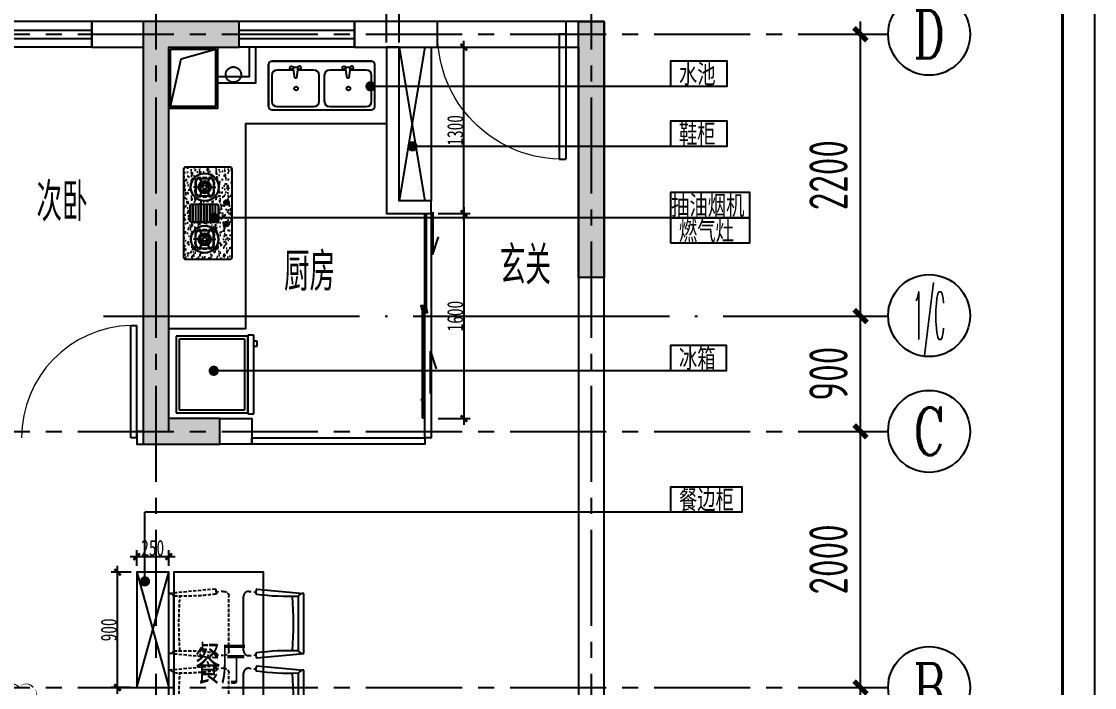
# Model space of a CAD drawing. Header units: millimetres. Extents: x -133666 to 880576, y -269375 to 86941.
# Drawn here: x 28824 to 37204, y -95375 to -90175 of the extents above; entities that cross this region are included whole.
import ezdxf
from ezdxf.enums import TextEntityAlignment as Align

# ---------------------------------------------------------------- set-up
doc = ezdxf.new("R2010")
doc.units = ezdxf.units.MM
doc.header["$LTSCALE"] = 1000
for name, pattern in [('6#轴网(1-4)20181120$0$11 12 17 18 19 20 21 22-ZW$0$DOTE', [2.42, 2, -0.2, 0.02, -0.2]), ('CENTER', [50.8, 31.75, -6.35, 6.35, -6.35]), ('CENTER2', [1.125, 0.75, -0.125, 0.125, -0.125]), ('DASH', [0.35, 0.25, -0.1]), ('PS', [3200, 1500, -200, 1500]), ('TRATTEGGIATA2', [0.375, 0.25, -0.125])]:
    doc.linetypes.add(name, pattern=pattern)
doc.layers.get('0').update_dxf_attribs({"linetype": 'CONTINUOUS'})
doc.layers.get('Defpoints').update_dxf_attribs({"color": 6, "linetype": 'CONTINUOUS'})
for name, color, linetype in [('6#轴网(1-4)20181120$0$11 12 17 18 19 20 21 22-ZW$0$AXIS_轴号_A', 8, 'CONTINUOUS'), ('6#轴网(1-4)20181120$0$11 12 17 18 19 20 21 22-ZW$0$AXIS_轴文_A', 8, 'CONTINUOUS'), ('6#轴网(1-4)20181120$0$11 12 17 18 19 20 21 22-ZW$0$AXIS_轴线_A', 8, '6#轴网(1-4)20181120$0$11 12 17 18 19 20 21 22-ZW$0$DOTE'), ('6#轴网(1-4)20181120$0$AXIS_TEXT', 8, 'CONTINUOUS'), ('A-FUR', 8, 'CONTINUOUS'), ('A-Lvtry', 5, 'CONTINUOUS'), ('A-烟气道', 105, 'CONTINUOUS'), ('AXIS', 253, 'CENTER'), ('BORDER', 7, 'CONTINUOUS'), ('DIM', 3, 'CONTINUOUS'), ('P-Furniture(活动家具)', 134, 'CONTINUOUS'), ('PS', 6, 'PS'), ('PUB_HATCH', 8, 'CONTINUOUS'), ('PUB_TEXT', 7, 'CONTINUOUS'), ('WALL', 2, 'CONTINUOUS'), ('WINDOW', 4, 'CONTINUOUS'), ('剪力墙', 6, 'CONTINUOUS'), ('门', 9, 'CONTINUOUS')]:
    doc.layers.add(name, color=color, linetype=linetype)
doc.layers.add('S-ANNO-REVS', color=1, linetype='CONTINUOUS', true_color=0xff0000, plot=False)
doc.styles.add('6#轴网(1-4)20181120$0$11 12 17 18 19 20 21 22-ZW$0$_TCH_AXIS', font='COMPLEX', dxfattribs={"bigfont": 'GBCBIG'})
doc.styles.add('6#轴网(1-4)20181120$0$COMPLEX', font='COMPLEX')
doc.styles.add('DIM', font='', dxfattribs={"width": 0.7})
doc.styles.get("Standard").update_dxf_attribs({"font": 'tssdeng.shx', "bigfont": 'tssdchn.shx'})
doc.styles.add('ZZ', font='tssdeng.shx', dxfattribs={"width": 0.7, "bigfont": 'tssdchn.shx'})
doc.styles.add('黑体', font='simhei.ttf')
doc.styles.get('DIM').set_extended_font_data('SimSun')
doc.dimstyles.new('TSSD_100_100', dxfattribs={"dimtxt": 300, "dimasz": 100, "dimexe": 100, "dimexo": 250, "dimgap": 100, "dimtad": 1, "dimdec": 0, "dimzin": 0, "dimdsep": 46, "dimtxsty": 'ZZ', "dimblk": 'ARCHTICK', "dimcen": 0, "dimdle": 100, "dimclrd": 256, "dimclrt": 7, "dimadec": 0, "dimazin": 0, "dimtfac": 1, "dimtdec": 0, "dimtix": 1, "dimtmove": 2, "dimatfit": 3, "dimfxl": 0, "dimtolj": 1, "dimtzin": 0, "dimarcsym": 0})
doc.dimstyles.new('金螳螂1-50', dxfattribs={"dimscale": 50, "dimtxt": 2.5, "dimasz": 1, "dimexe": 1, "dimexo": 1, "dimgap": 0.1, "dimtad": 1, "dimdec": 0, "dimrnd": 5, "dimzin": 0, "dimdsep": 46, "dimtxsty": 'DIM', "dimblk": 'ARCHTICK', "dimcen": 2, "dimdle": 1, "dimclrd": 254, "dimclre": 254, "dimclrt": 30, "dimadec": 0, "dimazin": 0, "dimtfac": 1, "dimtdec": 0, "dimtix": 1, "dimtmove": 2, "dimatfit": 3, "dimldrblk": 'A', "dimfxl": 0, "dimtolj": 1, "dimtzin": 0, "dimarcsym": 0})

# ---------------------------------------------------------------- blocks, each defined once
blk = doc.blocks.new('BX1')
at = {"layer": 'A-Lvtry'}
for p, q in [((-560, 8), (-607.7, 8)), ((-607.7, 8), (-607.7, -608)), ((-560, -608), (-560, 8)), ((0, 0), (-560, 0)), ((0, -600), (0, 0)), ((-560, 0), (-560, -600)), ((-24, -24), (-536, -24)), ((-536, -24), (-536, -576)), ((-24, -576), (-24, -24)), ((-631.1, -564.3), (-631.1, -520)), ((-631.1, -520), (-607.7, -520)), ((-607.7, -564.3), (-631.1, -564.3)), ((-607.7, -520), (-607.7, -564.3)), ((-536, -576), (-24, -576)), ((-607.7, -608), (-560, -608)), ((-560, -600), (0, -600))]:
    blk.add_line(p, q, dxfattribs=at)
blk = doc.blocks.new('A$C558726A8')
at = {"layer": 'P-Furniture(活动家具)'}
h = blk.add_hatch(dxfattribs=at)
h.set_pattern_fill('AR-SAND,_O', color=250)
h.set_pattern_definition([(37.5, (-27199.047, -9670.22), (-1.60003, 48.941324), [0, -38.608, 0, -43.18, 0, -41.275]), (7.5, (-27199.05, -9670.22), (44.95233, 71.68251), [0, -20.828, 0, -34.798, 0, -13.335]), (327.5, (-27230.29, -9670.22), (79.09924, 0.14372), [0, -12.7, 0, -45.72, 0, -59.69]), (317.5, (-27230.29, -9670.22), (76.35565, 22.29293), [0, -6.35, 0, -29.972, 0, -34.29])])
h.paths.add_polyline_path([(-342.9, 375.4, 0.414214), (-362.5, 355.9), (-362.5, 19.6, 0.414214), (-342.9, 0), (342.9, 0, 0.414214), (362.5, 19.6), (362.5, 355.9, 0.414214), (342.9, 375.4)])
h.paths.add_polyline_path([(71.9, 309.2), (71.9, 120.9, -0.414214), (55.9, 104.9), (-55.9, 104.9, -0.414214), (-71.9, 120.9), (-71.9, 309.2, -0.414214), (-55.9, 325.2), (55.9, 325.2, -0.414214)], flags=16)
h.paths.add_polyline_path([(69.9, 309.2), (69.9, 120.9, -0.414214), (55.9, 106.9), (-55.9, 106.9, -0.414214), (-69.9, 120.9), (-69.9, 309.2, -0.414214), (-55.9, 323.2), (55.9, 323.2, -0.414214)], flags=0)
h.paths.add_polyline_path([(313.1, 211.8, -1), (94.2, 211.8, -1)], flags=16)
h.paths.add_polyline_path([(311.1, 211.8, -1), (96.2, 211.8, -1)], flags=0)
h.paths.add_polyline_path([(164.5, 287.1), (182.6, 287.1, -0.359638), (191.4, 280.3), (215.9, 280.3, -0.359638), (224.7, 287.1), (242.8, 287.1, -0.414214), (279, 250.9, -0.251251), (272.2, 242.1), (272.2, 229.9, -0.359638), (279, 221.1), (279, 202.5, -0.359638), (272.2, 193.7), (272.2, 181.4, -0.251251), (279, 172.6, -0.414214), (242.8, 136.4), (224.7, 136.4, -0.359638), (215.9, 143.3), (191.4, 143.3, -0.359638), (182.6, 136.4), (164.5, 136.4, -0.414214), (128.3, 172.6, -0.251251), (135.2, 181.4), (135.2, 193.7, -0.359638), (128.3, 202.5), (128.3, 221.1, -0.359638), (135.2, 229.9), (135.2, 242.1, -0.251251), (128.3, 250.9, -0.414214)], flags=0)
h.paths.add_polyline_path([(252.6, 211.8, -1), (154.7, 211.8, -1)], flags=0)
h.paths.add_polyline_path([(242.8, 211.8, -1), (164.5, 211.8, -1)], flags=0)
h.paths.add_polyline_path([(239.9, 211.8, -1), (167.4, 211.8, -1)], flags=0)
h.paths.add_polyline_path([(236.9, 211.8, -1), (170.4, 211.8, -1)], flags=0)
h.paths.add_polyline_path([(174.8, 218.6), (190.2, 217.6, -0.299124), (203.7, 226.5, -0.028861), (205.3, 226.4), (212.2, 240.2, -0.215015), (224, 233.3), (215.4, 220.5, -0.330841), (215.4, 203), (224, 190.2, -0.215015), (212.2, 183.4), (205.3, 197.2, -0.028861), (203.7, 197.1, -0.299124), (190.2, 205.9), (174.8, 204.9, -0.215015)], flags=0)
h.paths.add_polyline_path([(-96.2, 211.8, -1), (-311.1, 211.8, -1)], flags=16)
h.paths.add_polyline_path([(-98.2, 211.8, -1), (-309.1, 211.8, -1)], flags=0)
h.paths.add_polyline_path([(-128.3, 250.9, -0.251251), (-135.2, 242.1), (-135.2, 229.9, -0.359638), (-128.3, 221.1), (-128.3, 202.5, -0.359638), (-135.2, 193.7), (-135.2, 181.4, -0.251251), (-128.3, 172.6, -0.414214), (-164.5, 136.4), (-182.6, 136.4, -0.359638), (-191.4, 143.3), (-215.9, 143.3, -0.359638), (-224.7, 136.4), (-242.8, 136.4, -0.414214), (-279, 172.6, -0.251251), (-272.2, 181.4), (-272.2, 193.7, -0.359638), (-279, 202.5), (-279, 221.1, -0.359638), (-272.2, 229.9), (-272.2, 242.1, -0.251251), (-279, 250.9, -0.414214), (-242.8, 287.1), (-224.7, 287.1, -0.359638), (-215.9, 280.3), (-191.4, 280.3, -0.359638), (-182.6, 287.1), (-164.5, 287.1, -0.414214)], flags=0)
h.paths.add_polyline_path([(-154.7, 211.8, -1), (-252.6, 211.8, -1)], flags=0)
h.paths.add_polyline_path([(-164.5, 211.8, -1), (-242.8, 211.8, -1)], flags=0)
h.paths.add_polyline_path([(-167.4, 211.8, -1), (-239.9, 211.8, -1)], flags=0)
h.paths.add_polyline_path([(-170.4, 211.8, -1), (-236.9, 211.8, -1)], flags=0)
h.paths.add_polyline_path([(-174.8, 218.6, -0.215015), (-174.8, 204.9), (-190.2, 205.9, -0.299124), (-203.7, 197.1, -0.028861), (-205.3, 197.2), (-212.2, 183.4, -0.215015), (-224, 190.2), (-215.4, 203, -0.330841), (-215.4, 220.5), (-224, 233.3, -0.215015), (-212.2, 240.2), (-205.3, 226.4, -0.028861), (-203.7, 226.5, -0.299124), (-190.2, 217.6)], flags=0)
h.paths.add_polyline_path([(103, 41, -1), (64.3, 41, -1)], flags=16)
h.paths.add_polyline_path([(85.7, 57.3), (85.7, 56.2, -0.877066), (85.7, 25.8), (85.7, 24.6, -1), (81.7, 24.6), (81.7, 25.8, -0.877066), (81.7, 56.2), (81.7, 57.3, -1)], flags=0)
h.paths.add_polyline_path([(97.4, 53.2, -1.000001), (94.5, 53.2, -1.000001)], flags=0)
h.paths.add_polyline_path([(102.5, 41, -1.000001), (99.6, 41, -1.000001)], flags=0)
h.paths.add_polyline_path([(-64.3, 41, -1), (-103, 41, -1)], flags=16)
h.paths.add_polyline_path([(-81.7, 57.3), (-81.7, 56.2, -0.877066), (-81.7, 25.8), (-81.7, 24.6, -1), (-85.7, 24.6), (-85.7, 25.8, -0.877066), (-85.7, 56.2), (-85.7, 57.3, -1)], flags=0)
h.paths.add_polyline_path([(-94.5, 53.2, -1.000001), (-97.4, 53.2, -1.000001)], flags=0)
h.paths.add_polyline_path([(-99.6, 41, -1.000001), (-102.5, 41, -1.000001)], flags=0)
for points in [[(-99.6, 41.4, 1), (-102.5, 41.4, 1)], [(-97.4, 53.7, 1.000001), (-94.5, 53.7, 1.000001)], [(94.5, 53.7, 1.000001), (97.4, 53.7, 1.000001)], [(102.5, 41.4, 1), (99.6, 41.4, 1)]]:
    blk.add_hatch(color=251, dxfattribs=at).paths.add_polyline_path(points)
at = {"layer": 'P-Furniture(活动家具)', "color": 251}
for p, q in [((-284.2, 258.3), (-224, 223.5)), ((-228.2, 226), (-279.9, 255.8)), ((-242.8, 287.1), (-224.7, 287.1)), ((-242.8, 280.3), (-164.5, 280.3)), ((-203.7, 240.2), (-203.7, 299.8)), ((-123.1, 258.3), (-183.3, 223.5)), ((-164.5, 287.1), (-182.6, 287.1)), ((-179.1, 226), (-127.4, 255.8)), ((-69.9, 304), (69.9, 304)), ((-69.9, 302), (69.9, 302)), ((-69.9, 282), (69.9, 282)), ((-69.9, 280), (69.9, 280)), ((-69.9, 260), (69.9, 260)), ((-69.9, 258), (69.9, 258)), ((123.1, 258.3), (183.3, 223.5)), ((179.1, 226), (127.4, 255.8)), ((164.5, 287.1), (182.6, 287.1)), ((242.8, 280.3), (164.5, 280.3)), ((203.7, 240.2), (203.7, 299.8)), ((284.2, 258.3), (224, 223.5)), ((242.8, 287.1), (224.7, 287.1)), ((228.2, 226), (279.9, 255.8)), ((-284.2, 165.3), (-224, 200)), ((-228.2, 197.6), (-279.9, 167.7)), ((-279, 221.1), (-279, 202.5)), ((-272.2, 250.9), (-272.2, 172.6)), ((-224, 233.3), (-212.2, 240.2)), ((-215.4, 220.5), (-224, 233.3)), ((-215.4, 203), (-224, 190.2)), ((-212.2, 183.4), (-224, 190.2)), ((-211, 224.5), (-218.1, 236.8)), ((-211, 199.1), (-218.1, 186.8)), ((-205.3, 226.4), (-212.2, 240.2)), ((-205.3, 197.2), (-212.2, 183.4)), ((-203.7, 183.4), (-203.7, 123.7)), ((-190.2, 217.6), (-174.8, 218.6)), ((-190.2, 205.9), (-174.8, 204.9)), ((-189, 211.8), (-174.8, 211.8)), ((-123.1, 165.3), (-183.3, 200)), ((-179.1, 197.6), (-127.4, 167.7)), ((-174.8, 218.6), (-174.8, 204.9)), ((-135.2, 250.9), (-135.2, 172.6)), ((-128.3, 221.1), (-128.3, 202.5)), ((-69.9, 238), (69.9, 238)), ((-69.9, 236), (69.9, 236)), ((-69.9, 216), (69.9, 216)), ((-69.9, 214), (69.9, 214)), ((-69.9, 194), (69.9, 194)), ((-69.9, 192), (69.9, 192)), ((-69.9, 172), (69.9, 172)), ((-69.9, 170), (69.9, 170)), ((123.1, 165.3), (183.3, 200)), ((179.1, 197.6), (127.4, 167.7)), ((128.3, 221.1), (128.3, 202.5)), ((135.2, 250.9), (135.2, 172.6)), ((190.2, 217.6), (174.8, 218.6)), ((174.8, 218.6), (174.8, 204.9)), ((189, 211.8), (174.8, 211.8)), ((190.2, 205.9), (174.8, 204.9)), ((203.7, 183.4), (203.7, 123.7)), ((205.3, 226.4), (212.2, 240.2)), ((205.3, 197.2), (212.2, 183.4)), ((211, 224.5), (218.1, 236.8)), ((211, 199.1), (218.1, 186.8)), ((224, 233.3), (212.2, 240.2)), ((212.2, 183.4), (224, 190.2)), ((215.4, 220.5), (224, 233.3)), ((215.4, 203), (224, 190.2)), ((284.2, 165.3), (224, 200)), ((228.2, 197.6), (279.9, 167.7)), ((272.2, 250.9), (272.2, 172.6)), ((279, 221.1), (279, 202.5)), ((-242.8, 143.3), (-164.5, 143.3)), ((-242.8, 136.4), (-224.7, 136.4)), ((-164.5, 136.4), (-182.6, 136.4)), ((-69.9, 150), (69.9, 150)), ((-69.9, 148), (69.9, 148)), ((-69.9, 128), (69.9, 128)), ((-69.9, 126), (69.9, 126)), ((242.8, 143.3), (164.5, 143.3)), ((164.5, 136.4), (182.6, 136.4)), ((242.8, 136.4), (224.7, 136.4))]:
    blk.add_line(p, q, dxfattribs=at)
at = {"layer": 'P-Furniture(活动家具)'}
blk.add_lwpolyline([(-342.9, 0.4, -0.414214), (-362.5, 20), (-362.5, 355.9, -0.414214), (-342.9, 375.4), (342.9, 375.4, -0.414214), (362.5, 355.9), (362.5, 20, -0.414214), (342.9, 0.4)], format="xyb", close=True, dxfattribs=at)
at = {"layer": 'P-Furniture(活动家具)', "color": 251, "const_width": 0.979}
for points in [[(-228.2, 226), (-279.9, 255.8)], [(-203.7, 240.2), (-203.7, 299.8)], [(-179.1, 226), (-127.4, 255.8)], [(179.1, 226), (127.4, 255.8)], [(203.7, 240.2), (203.7, 299.8)], [(228.2, 226), (279.9, 255.8)], [(-228.2, 197.6), (-279.9, 167.7)], [(-203.7, 183.4), (-203.7, 123.7)], [(-179.1, 197.6), (-127.4, 167.7)], [(179.1, 197.6), (127.4, 167.7)], [(203.7, 183.4), (203.7, 123.7)], [(228.2, 197.6), (279.9, 167.7)]]:
    blk.add_lwpolyline(points, dxfattribs=at)
at = {"layer": 'P-Furniture(活动家具)', "color": 251}
for points in [[(-71.9, 309.2, -0.414214), (-55.9, 325.2), (55.9, 325.2, -0.414214), (71.9, 309.2), (71.9, 120.9, -0.414214), (55.9, 104.9), (-55.9, 104.9, -0.414214), (-71.9, 120.9)], [(-69.9, 309.2, -0.414214), (-55.9, 323.2), (55.9, 323.2, -0.414214), (69.9, 309.2), (69.9, 120.9, -0.414214), (55.9, 106.9), (-55.9, 106.9, -0.414214), (-69.9, 120.9)], [(-85.7, 25), (-85.7, 57.8, -1), (-81.7, 57.8), (-81.7, 25, -1)], [(85.7, 25), (85.7, 57.8, 1), (81.7, 57.8), (81.7, 25, 1)]]:
    blk.add_lwpolyline(points, format="xyb", close=True, dxfattribs=at)
at = {"layer": 'P-Furniture(活动家具)', "color": 251, "const_width": 0.979}
for points in [[(-203.7, 226.5, -1), (-203.7, 197.1, -1), (-203.7, 226.5, -1)], [(203.7, 226.5, 1), (203.7, 197.1, 1), (203.7, 226.5, 1)]]:
    blk.add_lwpolyline(points, format="xyb", dxfattribs=at)
at = {"layer": 'P-Furniture(活动家具)', "color": 251}
for centre, radius in [((-203.7, 211.8), 107.4), ((-203.7, 211.8), 105.4), ((203.7, 211.8), 109.4), ((203.7, 211.8), 107.4), ((-203.7, 211.8), 39.1), ((-203.7, 211.8), 36.2), ((-203.7, 211.8), 33.3), ((-203.7, 211.8), 14.7), ((203.7, 211.8), 39.1), ((203.7, 211.8), 36.2), ((203.7, 211.8), 33.3), ((203.7, 211.8), 14.7), ((-83.7, 41.4), 19.3), ((-101, 41.4), 1.44), ((-95.9, 53.7), 1.44), ((83.7, 41.4), 19.3), ((95.9, 53.7), 1.44), ((101, 41.4), 1.44)]:
    blk.add_circle(centre, radius, dxfattribs=at)
at = {"layer": 'P-Furniture(活动家具)'}
for centre in [(-203.7, 211.8), (203.7, 211.8)]:
    blk.add_circle(centre, 48.9, dxfattribs=at)
at = {"layer": 'P-Furniture(活动家具)', "color": 251}
for centre, radius, start, end in [((-242.8, 250.9), 36.2, 90, 180), ((-242.8, 250.9), 29.4, 90, 180), ((-224.4, 278.4), 8.76, 12.56398, 91.68605), ((-182.9, 278.4), 8.76, 88.31395, 167.43602), ((-164.5, 250.9), 36.2, 0, 90), ((-164.5, 250.9), 29.4, 0, 90), ((164.5, 250.9), 36.2, 90, 180), ((164.5, 250.9), 29.4, 90, 180), ((182.9, 278.4), 8.76, 12.56398, 91.68605), ((224.4, 278.4), 8.76, 88.31395, 167.43602), ((242.8, 250.9), 36.2, 0, 90), ((242.8, 250.9), 29.4, 0, 90), ((-267.4, 252.9), 11.8, 189.66757, 246.08239), ((-270.2, 221.3), 8.76, 102.56398, 181.68605), ((-270.2, 202.2), 8.76, 178.31395, 257.43602), ((-267.4, 170.6), 11.8, 113.91761, 170.33243), ((-242.8, 172.6), 36.2, 180, 270), ((-242.8, 172.6), 29.4, 180, 270), ((-210.5, 223.6), 16.7, 95.73063, 144.26937), ((-210.5, 199.9), 16.7, 215.73063, 264.26937), ((-190, 211.8), 16.7, 335.73063, 24.26937), ((-164.5, 172.6), 36.2, 270, 0), ((-164.5, 172.6), 29.4, 270, 0), ((-139.9, 252.9), 11.8, 293.91761, 350.33243), ((-137.1, 221.3), 8.76, 358.31395, 77.43602), ((-137.1, 202.2), 8.76, 282.56398, 1.68605), ((-139.9, 170.6), 11.8, 9.66757, 66.08239), ((139.9, 252.9), 11.8, 189.66757, 246.08239), ((137.1, 221.3), 8.76, 102.56398, 181.68605), ((137.1, 202.2), 8.76, 178.31395, 257.43602), ((139.9, 170.6), 11.8, 113.91761, 170.33243), ((164.5, 172.6), 36.2, 180, 270), ((164.5, 172.6), 29.4, 180, 270), ((190, 211.8), 16.7, 155.73063, 204.26937), ((210.5, 223.6), 16.7, 35.73063, 84.26937), ((210.5, 199.9), 16.7, 275.73063, 324.26937), ((242.8, 172.6), 36.2, 270, 0), ((242.8, 172.6), 29.4, 270, 0), ((267.4, 252.9), 11.8, 293.91761, 350.33243), ((270.2, 221.3), 8.76, 358.31395, 77.43602), ((270.2, 202.2), 8.76, 282.56398, 1.68605), ((267.4, 170.6), 11.8, 9.66757, 66.08239), ((-224.4, 145.2), 8.76, 268.31395, 347.43602), ((-182.9, 145.2), 8.76, 192.56398, 271.68605), ((182.9, 145.2), 8.76, 268.31395, 347.43602), ((224.4, 145.2), 8.76, 192.56398, 271.68605), ((-83.7, 41.4), 15.3, 97.49421, 262.50579), ((-83.7, 41.4), 15.3, 277.49421, 82.50579), ((83.7, 41.4), 15.3, 97.49421, 262.50579), ((83.7, 41.4), 15.3, 277.49421, 82.50579)]:
    blk.add_arc(centre, radius, start, end, dxfattribs=at)
blk = doc.blocks.new('A$C6BCA2219')
at = {"layer": 'P-Furniture(活动家具)'}
for p, q in [((-415.3, 354.8), (-415.3, 25.2)), ((-415.3, 25.2), (-415.3, 354.8)), ((-389.5, 380), (389.5, 380)), ((389.5, 380), (-389.5, 380)), ((414.7, 25.2), (414.7, 354.8)), ((-389.5, 0), (389.5, 0))]:
    blk.add_line(p, q, dxfattribs=at)
at = {"layer": 'P-Furniture(活动家具)', "color": 251}
for p, q in [((-389.5, 268.8), (-389.5, 67.2)), ((-220.2, 310.8), (-347.5, 310.8)), ((-223.7, 332.8), (-187.8, 333.3)), ((-210.5, 248.5), (-223.7, 332.8)), ((-187.8, 333.3), (-197.8, 248.5)), ((-61.9, 310.8), (-190.5, 310.8)), ((-19.9, 67.2), (-19.9, 268.8)), ((19.9, 268.8), (19.9, 67.2)), ((189.2, 310.8), (61.9, 310.8)), ((185.8, 332.8), (221.6, 333.3)), ((198.9, 248.5), (185.8, 332.8)), ((221.6, 333.3), (211.6, 248.5)), ((347.5, 310.8), (218.9, 310.8)), ((389.5, 67.2), (389.5, 268.8)), ((-197.8, 248.5), (-210.5, 248.5)), ((211.6, 248.5), (198.9, 248.5)), ((-347.5, 25.2), (-61.9, 25.2)), ((61.9, 25.2), (347.5, 25.2))]:
    blk.add_line(p, q, dxfattribs=at)
for centre, radius in [((-236.9, 329.1), 12.8), ((-174.7, 329.6), 12.8), ((172.6, 329.1), 12.8), ((234.8, 329.6), 12.8), ((-200.5, 166.9), 14.8), ((208.9, 166.9), 14.8)]:
    blk.add_circle(centre, radius, dxfattribs=at)
at = {"layer": 'P-Furniture(活动家具)'}
for centre, radius, start, end in [((-389.6, 354.3), 25.7, 89.81831, 178.91937), ((389.5, 354.8), 25.2, 0, 90), ((-389.6, 25.7), 25.7, 181.08063, 270.18169), ((389.5, 25.2), 25.2, 270, 0)]:
    blk.add_arc(centre, radius, start, end, dxfattribs=at)
at = {"layer": 'P-Furniture(活动家具)', "color": 251}
for centre, start, end in [((-347.5, 268.8), 90, 180), ((-61.9, 268.8), 0, 90), ((61.9, 268.8), 90, 180), ((347.5, 268.8), 0, 90), ((-347.5, 67.2), 180, 270), ((-61.9, 67.2), 270, 0), ((61.9, 67.2), 180, 270), ((347.5, 67.2), 270, 0)]:
    blk.add_arc(centre, 42, start, end, dxfattribs=at)
blk = doc.blocks.new('6#轴网(1-4)20181120$0$_AXISO')
at = {"color": 8}
blk.add_circle((0, 0), 0.5, dxfattribs=at)
at = {"layer": '6#轴网(1-4)20181120$0$AXIS_TEXT', "color": 8, "style": '6#轴网(1-4)20181120$0$COMPLEX', "width": 1.041667}
blk.add_attdef('A', text='', height=0.56, dxfattribs=at).set_placement((-0.25, -0.28), (0.25, -0.28), align=Align.FIT)
blk = doc.blocks.new('_ArchTick')
at = {"color": 0, "linetype": 'ByBlock', "const_width": 0.4}
blk.add_lwpolyline([(-0.5, -0.5), (0.5, 0.5)], dxfattribs=at)
blk = doc.blocks.new('*D348')
at = {"layer": 'Defpoints', "color": 0}
for p in [(8738.9, 3800), (8902.1, 3800), (8738.9, 100)]:
    blk.add_point(p, dxfattribs=at)
at = {"layer": 'DIM', "lineweight": -2}
blk.add_line((8902.1, 0), (8902.1, 3900), dxfattribs=at)
at = {"layer": 'DIM', "color": 0, "lineweight": -2}
for p, q in [((8988.9, 3800), (9002.1, 3800)), ((8988.9, 100), (9002.1, 100))]:
    blk.add_line(p, q, dxfattribs=at)
at = {"layer": 'DIM', "lineweight": -2, "xscale": 100, "yscale": 100, "zscale": 100}
for p, rotation in [((8902.1, 3800), 90), ((8902.1, 100), 270)]:
    blk.add_blockref('_ArchTick', p, dxfattribs=dict(at, rotation=rotation))
at = {"layer": 'DIM', "color": 7, "insert": (8652.1, 1950), "char_height": 300, "attachment_point": 5, "rotation": 90, "style": 'ZZ'}
blk.add_mtext('\\A1;3700', dxfattribs=at)
blk = doc.blocks.new('*D349')
at = {"layer": 'Defpoints', "color": 0}
for p in [(8738.9, 5800), (8902.1, 5800), (8738.9, 3800)]:
    blk.add_point(p, dxfattribs=at)
at = {"layer": 'DIM', "lineweight": -2}
blk.add_line((8902.1, 3700), (8902.1, 5900), dxfattribs=at)
at = {"layer": 'DIM', "color": 0, "lineweight": -2}
for p, q in [((8988.9, 5800), (9002.1, 5800)), ((8988.9, 3800), (9002.1, 3800))]:
    blk.add_line(p, q, dxfattribs=at)
at = {"layer": 'DIM', "lineweight": -2, "xscale": 100, "yscale": 100, "zscale": 100}
for p, rotation in [((8902.1, 5800), 90), ((8902.1, 3800), 270)]:
    blk.add_blockref('_ArchTick', p, dxfattribs=dict(at, rotation=rotation))
at = {"layer": 'DIM', "color": 7, "insert": (8652.1, 4800), "char_height": 300, "attachment_point": 5, "rotation": 90, "style": 'ZZ'}
blk.add_mtext('\\A1;2000', dxfattribs=at)
blk = doc.blocks.new('*D350')
at = {"layer": 'Defpoints', "color": 0}
for p in [(8738.9, 6700), (8902.1, 6700), (8738.9, 5800)]:
    blk.add_point(p, dxfattribs=at)
at = {"layer": 'DIM', "lineweight": -2}
blk.add_line((8902.1, 5700), (8902.1, 6800), dxfattribs=at)
at = {"layer": 'DIM', "color": 0, "lineweight": -2}
for p, q in [((8988.9, 6700), (9002.1, 6700)), ((8988.9, 5800), (9002.1, 5800))]:
    blk.add_line(p, q, dxfattribs=at)
at = {"layer": 'DIM', "lineweight": -2, "xscale": 100, "yscale": 100, "zscale": 100}
for p, rotation in [((8902.1, 6700), 90), ((8902.1, 5800), 270)]:
    blk.add_blockref('_ArchTick', p, dxfattribs=dict(at, rotation=rotation))
at = {"layer": 'DIM', "color": 7, "insert": (8652.1, 6250), "char_height": 300, "attachment_point": 5, "rotation": 90, "style": 'ZZ'}
blk.add_mtext('\\A1;900', dxfattribs=at)
blk = doc.blocks.new('*D351')
at = {"layer": 'Defpoints', "color": 0}
for p in [(8738.9, 8900), (8902.1, 8900), (8738.9, 6700)]:
    blk.add_point(p, dxfattribs=at)
at = {"layer": 'DIM', "lineweight": -2}
blk.add_line((8902.1, 6600), (8902.1, 9000), dxfattribs=at)
at = {"layer": 'DIM', "color": 0, "lineweight": -2}
for p, q in [((8988.9, 8900), (9002.1, 8900)), ((8988.9, 6700), (9002.1, 6700))]:
    blk.add_line(p, q, dxfattribs=at)
at = {"layer": 'DIM', "lineweight": -2, "xscale": 100, "yscale": 100, "zscale": 100}
for p, rotation in [((8902.1, 8900), 90), ((8902.1, 6700), 270)]:
    blk.add_blockref('_ArchTick', p, dxfattribs=dict(at, rotation=rotation))
at = {"layer": 'DIM', "color": 7, "insert": (8652.1, 7800), "char_height": 300, "attachment_point": 5, "rotation": 90, "style": 'ZZ'}
blk.add_mtext('\\A1;2200', dxfattribs=at)
blk = doc.blocks.new('$DorLib2D$00000001')
for p, q in [((0.45, 0.975), (0.5, 0.975)), ((0.45, 0), (0.45, 0.975)), ((0.5, 0), (0.5, 0.975)), ((0.5, 0), (0.45, 0))]:
    blk.add_line(p, q)
at = {"lineweight": 13}
blk.add_arc((0.475, 0), 0.975, 91.46928, 180, dxfattribs=at)
blk = doc.blocks.new('$TCHSYS$WIN2D')
for p, q in [((-0.5, 0.5), (0.5, 0.5)), ((-0.5, 0.5), (-0.5, -0.5)), ((0.5, 0.5), (0.5, -0.5)), ((0.5, 0.1667), (-0.5, 0.1667)), ((0.5, -0.1667), (-0.5, -0.1667)), ((-0.5, -0.5), (0.5, -0.5))]:
    blk.add_line(p, q)
blk = doc.blocks.new('B20190310213323')
at = {"layer": 'PUB_HATCH'}
for points in [[(4000, 5900), (3600, 5900), (3600, 8800), (4150, 8800), (4150, 9000), (3400, 9000), (3400, 5700), (3600, 5700), (4000, 5700)], [(6800, 9000), (7000, 9000), (7000, 7000), (6800, 7000), (6800, 8800)]]:
    blk.add_hatch(color=256, dxfattribs=at).paths.add_polyline_path(points)
at = {"layer": 'A-Lvtry', "ltscale": 3}
blk.add_line((4200.1, 6600), (3600, 6600), dxfattribs=at)
blk.add_lwpolyline([(5300, 8200), (4200.1, 8200), (4200.1, 6600), (4200.1, 6600)], dxfattribs=at)
at = {"layer": 'A-烟气道'}
for points in [[(3600, 8800), (3980, 8800), (3980, 8320), (3600, 8320)], [(3615, 8785), (3965, 8785), (3965, 8335), (3615, 8335)]]:
    blk.add_lwpolyline(points, close=True, dxfattribs=at)
blk.add_lwpolyline([(3615, 8335), (3697.9, 8707.9), (3965, 8785)], dxfattribs=at)
at = {"layer": 'WALL'}
blk.add_line((5700, 8800), (6700, 8800), dxfattribs=at)
for points in [[(3600, 5800), (3600, 8800), (4150.1, 8800), (4150.1, 9000), (3500, 9000), (3000, 9000), (3000, 8800), (3400, 8800), (3400, 5800), (3350, 5800), (3350, 5700), (3500, 5700)], [(3980, 8520), (4280, 8520), (4280, 8800)], [(3980, 8570), (4230, 8570), (4230, 8800)]]:
    blk.add_lwpolyline(points, dxfattribs=at)
for points in [[(5700, 8800), (5700, 9000), (5050.1, 9000), (5050.1, 9000), (5050.1, 8800)], [(7000, 100), (7000, 9000), (6700, 9000), (6700, 8800), (6800, 8800), (6800, 200), (6100, 200), (6100, 0), (6800, 0), (6800, -1400), (6500, -1400), (6500, -1600), (7000, -1600)], [(5400, 7600), (5400, 8800), (5300, 8800), (5300, 7500), (5650, 7500), (5650, 7600)], [(4000, 5900), (4250, 5900), (4250, 5700), (4000, 5700)]]:
    blk.add_lwpolyline(points, close=True, dxfattribs=at)
at = {"layer": 'WINDOW'}
blk.add_line((6700, 9000, 0), (5700, 9000, 0), dxfattribs=at)
for points in [[(5600.3, 5750), (5600.3, 7500), (5650, 7500), (5650, 5750)], [(4250, 5749.7), (5600, 5749.7), (5600, 5700), (4250, 5700)]]:
    blk.add_lwpolyline(points, close=True, dxfattribs=at)
at = {"layer": '剪力墙', "elevation": 0}
for points in [[(4000, 5900), (3600, 5900), (3600, 8800), (4150, 8800), (4150, 9000), (3400, 9000), (3400, 5700), (3600, 5700), (4000, 5700)], [(6800, 9000), (7000, 9000), (7000, 7000), (6800, 7000), (6800, 8800)]]:
    blk.add_lwpolyline(points, close=True, dxfattribs=at)
blk.add_lwpolyline([(6800, 8800), (6800, 8800)], dxfattribs=at)
at = {"layer": 'WINDOW', "rotation": 180}
for name, p, xscale, yscale, zscale in [('$TCHSYS$WIN2D', (2250, 8900), 1500, 200, 1500), ('$TCHSYS$WIN2D', (4600.1, 8900), 900, 200, 900), ('$DorLib2D$00000001', (6200, 8900), -1000, 1000, -1000)]:
    blk.add_blockref(name, p, dxfattribs=dict(at, xscale=xscale, yscale=yscale, zscale=zscale))
at = {"layer": 'WINDOW', "xscale": 900, "yscale": 900, "zscale": -900}
blk.add_blockref('$DorLib2D$00000001', (2900, 5750), dxfattribs=at)
blk = doc.blocks.new('*D1225')
at = {"layer": 'Defpoints', "color": 0}
for p in [(31974, -90374.8), (32278.9, -90374.8), (31974, -91674.8)]:
    blk.add_point(p, dxfattribs=at)
at = {"layer": 'DIM', "color": 254, "lineweight": -2}
for p, q in [((32278.9, -91724.8), (32278.9, -90324.8)), ((32078.9, -90374.8), (32328.9, -90374.8)), ((32078.9, -91674.8), (32328.9, -91674.8))]:
    blk.add_line(p, q, dxfattribs=at)
at = {"layer": 'DIM', "color": 254, "lineweight": -2, "xscale": 50, "yscale": 50, "zscale": 50}
for p, rotation in [((32278.9, -90374.8), 90), ((32278.9, -91674.8), 270)]:
    blk.add_blockref('_ArchTick', p, dxfattribs=dict(at, rotation=rotation))
at = {"layer": 'DIM', "color": 30, "insert": (32211.4, -91024.8), "char_height": 125, "attachment_point": 5, "rotation": 90, "style": 'DIM'}
blk.add_mtext('\\A1;1300', dxfattribs=at)
blk = doc.blocks.new('A')
for p, q in [((-0.37, 0), (-2.13, 0)), ((-1.44, 1.15), (-1.09, 1.44)), ((-1.44, 1.15), (-0.37, 0)), ((-1.44, -1.15), (-0.37, 0)), ((-1.09, 1.44), (0, 0)), ((-1.09, -1.44), (0, 0)), ((-1.44, -1.15), (-1.09, -1.44))]:
    blk.add_line(p, q)
for points in [[(-1.44, 1.15), (-1.09, 1.44), (-0.37, 0), (0, 0)], [(-1.44, -1.15), (-1.09, -1.44), (-0.37, 0), (0, 0)]]:
    blk.add_solid(points)
blk = doc.blocks.new('*D318')
at = {"layer": 'Defpoints', "color": 0}
for p in [(31774, -89985.4), (31674, -90590.2), (31774, -90590.2)]:
    blk.add_point(p, dxfattribs=at)
at = {"layer": 'DIM', "color": 0, "lineweight": -2}
for p, q in [((31674, -90340.2), (31674, -89885.4)), ((31774, -90340.2), (31774, -89885.4))]:
    blk.add_line(p, q, dxfattribs=at)
at = {"layer": 'DIM', "lineweight": -2}
for p, q in [((31674, -89985.4), (31574, -89985.4)), ((31674, -89985.4), (31774, -89985.4)), ((31774, -89985.4), (31874, -89985.4))]:
    blk.add_line(p, q, dxfattribs=at)
at = {"layer": 'DIM', "lineweight": -2, "xscale": 100, "yscale": 100, "zscale": 100}
blk.add_blockref('_ArchTick', (31674, -89985.4), dxfattribs=at)
at = {"layer": 'DIM', "lineweight": -2, "xscale": 100, "yscale": 100, "zscale": 100, "rotation": 180}
blk.add_blockref('_ArchTick', (31774, -89985.4), dxfattribs=at)
at = {"layer": 'DIM', "color": 7, "insert": (31724, -89735.4), "char_height": 300, "attachment_point": 5, "style": 'ZZ'}
blk.add_mtext('\\A1;100', dxfattribs=at)
blk = doc.blocks.new('*D1224')
at = {"layer": 'Defpoints', "color": 0}
for p in [(31774, -91674.8), (31774, -93274.8), (32278.9, -93274.8)]:
    blk.add_point(p, dxfattribs=at)
at = {"layer": 'DIM', "color": 254, "lineweight": -2}
for p, q in [((32078.9, -91674.8), (32328.9, -91674.8)), ((32278.9, -91624.8), (32278.9, -93324.8)), ((32078.9, -93274.8), (32328.9, -93274.8))]:
    blk.add_line(p, q, dxfattribs=at)
at = {"layer": 'DIM', "color": 254, "lineweight": -2, "xscale": 50, "yscale": 50, "zscale": 50}
for p, rotation in [((32278.9, -91674.8), 90), ((32278.9, -93274.8), 270)]:
    blk.add_blockref('_ArchTick', p, dxfattribs=dict(at, rotation=rotation))
at = {"layer": 'DIM', "color": 30, "insert": (32211.4, -92474.8), "char_height": 125, "attachment_point": 5, "rotation": 90, "style": 'DIM'}
blk.add_mtext('\\A1;1600', dxfattribs=at)
blk = doc.blocks.new('chair4')
at = {"ltscale": 20}
for p, q in [((-364.8, 269), (0, 234.3)), ((-388.8, 247), (-371.7, 245.5)), ((-40, 213.8), (-40, -213.8)), ((0, 234.3), (0, -234.3)), ((-388.8, -247), (-371.7, -245.5)), ((-364.8, -269), (0, -234.3))]:
    blk.add_line(p, q, dxfattribs=at)
at = {"linetype": 'DASH', "ltscale": 200}
for p, q in [((-470, 210.5), (-470, -210.5)), ((-426.4, 250.4), (-410.4, 248.9)), ((-426.4, -250.4), (-410.4, -248.9))]:
    blk.add_line(p, q, dxfattribs=at)
at = {"ltscale": 20, "extrusion": (0, 0, -1)}
for centre, major_axis, ratio, start_param, end_param in [((-440.3, 264.1), (50.3, 50.3), 1, 0.774487, 1.131895), ((-365.2, 265), (2.83, 2.83), 1, 3.91608, 5.586837), ((-365.9, 237.3), (5.66, -5.66), 1, 0.914477, 2.702691), ((-124.5, 1886.5), (-1792.2, 85), 0.932857, 4.621064, 4.803714), ((-2032.8, -2.5), (-3, 2384.1), 0.819086, 1.481782, 1.659811), ((-6.5, 197.7), (26.3, 26.3), 1, 4.375488, 5.671939), ((-365.9, -237.3), (5.66, 5.66), 1, 3.580494, 5.368708), ((-440.3, -264.1), (50.3, -50.3), 1, -1.131895, -0.774487), ((-124.5, -1886.5), (1792.2, 85), 0.932857, 4.621064, 4.803714), ((-6.5, -197.7), (26.3, 26.3), 1, 2.182042, 3.478494), ((-365.2, -265), (2.83, -2.83), 1, 0.696349, 2.367105)]:
    blk.add_ellipse(centre, major_axis=major_axis, ratio=ratio, start_param=start_param, end_param=end_param, dxfattribs=at)
at = {"linetype": 'DASH', "ltscale": 200, "extrusion": (0, 0, -1)}
for centre, start_param, end_param in [((-430, 210.5), 3.926991, 5.586837), ((-430, -210.5), 2.267145, 3.926991)]:
    blk.add_ellipse(centre, major_axis=(28.3, 28.3), ratio=1, start_param=start_param, end_param=end_param, dxfattribs=at)
blk = doc.blocks.new('222')
at = {"linetype": 'TRATTEGGIATA2', "ltscale": 0.1}
for p, q in [((131, 375.2), (165.7, 740)), ((669, 375.2), (634.3, 740)), ((731, 375.2), (765.7, 740)), ((1269, 375.2), (1234.3, 740)), ((153, 351.2), (154.5, 368.3)), ((647, 351.2), (645.5, 368.3)), ((753, 351.2), (754.5, 368.3)), ((1247, 351.2), (1245.5, 368.3)), ((149.6, 313.6), (151.1, 329.6)), ((189.5, 270), (610.5, 270)), ((650.4, 313.6), (648.9, 329.6)), ((749.6, 313.6), (751.1, 329.6)), ((789.5, 270), (1210.5, 270)), ((1250.4, 313.6), (1248.9, 329.6))]:
    blk.add_line(p, q, dxfattribs=at)
at = {"ltscale": 20}
for p, q in [((165.7, 740), (634.3, 740)), ((186.2, 700), (613.8, 700)), ((765.7, 740), (1234.3, 740)), ((786.2, 700), (1213.8, 700))]:
    blk.add_line(p, q, dxfattribs=at)
blk.add_lwpolyline([(0, 0), (1400, 0), (1400, 700), (0, 700)], close=True)
at = {"ltscale": 20, "extrusion": (0, 0, -1)}
for centre, start_param, end_param in [((202.3, 733.5), 4.375488, 5.671939), ((597.7, 733.5), 2.182042, 3.478494), ((802.3, 733.5), 4.375488, 5.671939), ((1197.7, 733.5), 2.182042, 3.478494)]:
    blk.add_ellipse(centre, major_axis=(-26.3, 26.3), ratio=1, start_param=start_param, end_param=end_param, dxfattribs=at)
at = {"linetype": 'TRATTEGGIATA2', "ltscale": 0.1, "extrusion": (0, 0, -1)}
for centre, major_axis, ratio, start_param, end_param in [((-1486.5, 615.5), (85, 1792.2), 0.932857, 1.479471, 1.662121), ((2286.5, 615.5), (-85, 1792.2), 0.932857, 4.621064, 4.803714), ((-886.5, 615.5), (85, 1792.2), 0.932857, 1.479471, 1.662121), ((2886.5, 615.5), (-85, 1792.2), 0.932857, 4.621064, 4.803714), ((402.5, -1292.8), (2384.1, 3), 0.819086, 4.623375, 4.801403), ((1002.5, -1292.8), (2384.1, 3), 0.819086, 4.623375, 4.801403), ((135, 374.8), (-2.83, 2.83), 1, 3.91608, 5.586837), ((135.9, 299.7), (-50.3, 50.3), 1, 0.774487, 1.131895), ((162.7, 374.1), (5.66, 5.66), 1, 0.914477, 2.702691), ((637.3, 374.1), (-5.66, 5.66), 1, 3.580494, 5.368708), ((664.1, 299.7), (50.3, 50.3), 1, -1.131895, -0.774487), ((665, 374.8), (2.83, 2.83), 1, 0.696349, 2.367105), ((735, 374.8), (-2.83, 2.83), 1, 3.91608, 5.586837), ((735.9, 299.7), (-50.3, 50.3), 1, 0.774487, 1.131895), ((762.7, 374.1), (5.66, 5.66), 1, 0.914477, 2.702691), ((1237.3, 374.1), (-5.66, 5.66), 1, 3.580494, 5.368708), ((1264.1, 299.7), (50.3, 50.3), 1, -1.131895, -0.774487), ((1265, 374.8), (2.83, 2.83), 1, 0.696349, 2.367105), ((189.5, 310), (-28.3, 28.3), 1, 3.926991, 5.586837), ((610.5, 310), (-28.3, 28.3), 1, 2.267145, 3.926991), ((789.5, 310), (-28.3, 28.3), 1, 3.926991, 5.586837), ((1210.5, 310), (-28.3, 28.3), 1, 2.267145, 3.926991)]:
    blk.add_ellipse(centre, major_axis=major_axis, ratio=ratio, start_param=start_param, end_param=end_param, dxfattribs=at)
at = {"xscale": -1, "rotation": 90}
for p in [(400, -314), (1000, -314)]:
    blk.add_blockref('chair4', p, dxfattribs=at)
blk = doc.blocks.new('*D310')
at = {"layer": 'Defpoints', "color": 0}
for p in [(29974, -94353), (29724, -94474.8), (29974, -94474.8)]:
    blk.add_point(p, dxfattribs=at)
at = {"layer": 'DIM', "color": 254, "lineweight": -2}
for p, q in [((29674, -94353), (30024, -94353)), ((29724, -94424.8), (29724, -94303)), ((29974, -94424.8), (29974, -94303))]:
    blk.add_line(p, q, dxfattribs=at)
at = {"layer": 'DIM', "color": 254, "lineweight": -2, "xscale": 50, "yscale": 50, "zscale": 50, "rotation": 180}
blk.add_blockref('_ArchTick', (29724, -94353), dxfattribs=at)
at = {"layer": 'DIM', "color": 254, "lineweight": -2, "xscale": 50, "yscale": 50, "zscale": 50}
blk.add_blockref('_ArchTick', (29974, -94353), dxfattribs=at)
at = {"layer": 'DIM', "color": 30, "insert": (29849, -94285.5), "char_height": 125, "attachment_point": 5, "style": 'DIM'}
blk.add_mtext('\\A1;250', dxfattribs=at)
blk = doc.blocks.new('*D311')
at = {"layer": 'Defpoints', "color": 0}
for p in [(29574, -94474.8), (29729.5, -94474.8), (29724, -95374.8)]:
    blk.add_point(p, dxfattribs=at)
at = {"layer": 'DIM', "color": 254, "lineweight": -2}
for p, q in [((29574, -95424.8), (29574, -94424.8)), ((29679.5, -94474.8), (29524, -94474.8)), ((29674, -95374.8), (29524, -95374.8))]:
    blk.add_line(p, q, dxfattribs=at)
at = {"layer": 'DIM', "color": 254, "lineweight": -2, "xscale": 50, "yscale": 50, "zscale": 50}
for p, rotation in [((29574, -94474.8), 90), ((29574, -95374.8), 270)]:
    blk.add_blockref('_ArchTick', p, dxfattribs=dict(at, rotation=rotation))
at = {"layer": 'DIM', "color": 30, "insert": (29506.5, -94924.8), "char_height": 125, "attachment_point": 5, "rotation": 90, "style": 'DIM'}
blk.add_mtext('\\A1;900', dxfattribs=at)
blk = doc.blocks.new('B20190319225928')
at = {"layer": 'BORDER'}
blk.add_lwpolyline([(0, 0), (0, 29700), (42000, 29700), (42000, 0)], close=True, dxfattribs=at)
at = {"layer": 'BORDER', "const_width": 50}
blk.add_lwpolyline([(2500, 500), (2500, 29200), (41500, 29200), (41500, 500)], close=True, dxfattribs=at)
blk = doc.blocks.new('B20190222125856')
at = {"layer": '6#轴网(1-4)20181120$0$11 12 17 18 19 20 21 22-ZW$0$AXIS_轴线_A'}
blk.add_line((2989.5, 6700), (9118.2, 6700), dxfattribs=at)
at = {"layer": 'AXIS', "linetype": 'CENTER2'}
for p, q in [((3400, 11781), (3400, -2685.7)), ((6800, 11781), (6800, -2685.7)), ((-2834.7, 8900), (9118.1, 8900)), ((-2834.7, 5800), (9118.1, 5800)), ((-2834.7, 3800), (9118.1, 3800))]:
    blk.add_line(p, q, dxfattribs=at)
at = {"layer": '6#轴网(1-4)20181120$0$11 12 17 18 19 20 21 22-ZW$0$AXIS_轴号_A', "color": 6}
ref = blk.add_blockref('6#轴网(1-4)20181120$0$_AXISO', (9438.1, 8900), dxfattribs=dict(at, xscale=640, yscale=640, zscale=640))
ref.add_attrib('A', 'D', dxfattribs={"layer": '6#轴网(1-4)20181120$0$11 12 17 18 19 20 21 22-ZW$0$AXIS_轴文_A', "height": 372.8, "style": '6#轴网(1-4)20181120$0$11 12 17 18 19 20 21 22-ZW$0$_TCH_AXIS', "width": 0.823529}).set_placement((9313.9, 8713.6), (9562.4, 8713.6), align=Align.FIT)
ref = blk.add_blockref('6#轴网(1-4)20181120$0$_AXISO', (9438.2, 6703.8), dxfattribs=dict(at, xscale=640, yscale=640, zscale=640))
ref.add_attrib('A', '1/C', dxfattribs={"layer": '6#轴网(1-4)20181120$0$11 12 17 18 19 20 21 22-ZW$0$AXIS_轴文_A', "height": 372.76, "style": '6#轴网(1-4)20181120$0$11 12 17 18 19 20 21 22-ZW$0$_TCH_AXIS', "width": 0.269231}).set_placement((9313.9, 6517.5), (9562.4, 6517.5), align=Align.FIT)
ref = blk.add_blockref('6#轴网(1-4)20181120$0$_AXISO', (9438.1, 5800), dxfattribs=dict(at, xscale=640, yscale=640, zscale=640))
ref.add_attrib('A', 'C', dxfattribs={"layer": '6#轴网(1-4)20181120$0$11 12 17 18 19 20 21 22-ZW$0$AXIS_轴文_A', "height": 372.8, "style": '6#轴网(1-4)20181120$0$11 12 17 18 19 20 21 22-ZW$0$_TCH_AXIS', "width": 0.933333}).set_placement((9313.9, 5613.6), (9562.4, 5613.6), align=Align.FIT)
ref = blk.add_blockref('6#轴网(1-4)20181120$0$_AXISO', (9438.1, 3800), dxfattribs=dict(at, xscale=640, yscale=640, zscale=640))
ref.add_attrib('A', 'B', dxfattribs={"layer": '6#轴网(1-4)20181120$0$11 12 17 18 19 20 21 22-ZW$0$AXIS_轴文_A', "height": 372.8, "style": '6#轴网(1-4)20181120$0$11 12 17 18 19 20 21 22-ZW$0$_TCH_AXIS', "width": 0.823529}).set_placement((9313.9, 3613.6), (9562.4, 3613.6), align=Align.FIT)
at = {"layer": 'DIM'}
for base, p1, p2, picture, middle in [((8902.1, 8900), (8738.9, 6700), (8738.9, 8900), '*D351', (8652.1, 7800)), ((8902.1, 6700), (8738.9, 5800), (8738.9, 6700), '*D350', (8652.1, 6250)), ((8902.1, 5800), (8738.9, 3800), (8738.9, 5800), '*D349', (8652.1, 4800)), ((8902.1, 3800), (8738.9, 100), (8738.9, 3800), '*D348', (8652.1, 1950))]:
    dim = blk.add_linear_dim(base=base, p1=p1, p2=p2, angle=90, dimstyle='TSSD_100_100', dxfattribs=at)
    dim.commit()
    dim.dimension.update_dxf_attribs({"geometry": picture, "text_midpoint": middle})

msp = doc.modelspace()

# ---------------------------------------------------------------- hatches: boundary and pattern name
at = {"layer": '门'}
h = msp.add_hatch(dxfattribs=at)
h.set_pattern_fill('!PYH_GALSSC', color=250, scale=10, angle=450, style=0)
h.set_pattern_definition([(315, (31983.967, -91385.388), (9.9999, 9.9999), []), (45, (31983.967, -91385.388), (-9.9999, 9.9999), [])])
h.paths.add_polyline_path([(31976, -91672.8), (31982, -91672.8), (31984, -91674.8), (31984, -92425.7), (31982, -92427.7), (31976, -92427.7), (31974, -92425.7), (31974, -91674.8)])

# ---------------------------------------------------------------- linework, layer by layer
at = {"layer": 'A-FUR'}
for p, q in [((31774, -90374.8), (31974, -91574.8)), ((31974, -90374.8), (31774, -91574.8))]:
    msp.add_line(p, q, dxfattribs=at)
msp.add_lwpolyline([(32024, -91574.8), (31774, -91574.8), (31774, -90374.8), (32024, -90374.8)], close=True, dxfattribs=at)
at = {"layer": 'PS', "ltscale": 0.5}
msp.add_circle((30479, -90589.8), 60, dxfattribs=at)
at = {"layer": '门', "color": 250}
for p, q in [((31971.7, -92445.3), (31986.2, -92428.9)), ((31971.8, -92428.9), (31985.3, -92445.3)), ((31944.2, -93134.2), (31958.7, -93117.8)), ((31944.3, -93117.8), (31957.8, -93134.2))]:
    msp.add_line(p, q, dxfattribs=at)
at = {"layer": '门'}
msp.add_lwpolyline([(31976, -91672.8), (31982, -91672.8), (31984, -91674.8), (31984, -92425.7), (31982, -92427.7), (31976, -92427.7), (31974, -92425.7), (31974, -91674.8)], close=True, dxfattribs=at)
for points in [[(32037.4, -91664), (32037.4, -91990.7), (32081.3, -91855.6)], [(31994, -92446.5), (31964, -92446.5), (31964, -92441.5), (31971, -92441.5), (31971, -92431.5), (31968, -92431.5), (31968, -92421.5), (31973, -92421.5)], [(31964, -92446.5), (31994, -92446.5), (31994, -92441.5), (31987, -92441.5), (31987, -92431.5), (31990, -92431.5), (31990, -92421.5), (31985, -92421.5), (31985, -92427.7), (31973, -92427.7), (31973, -92422.7)], [(31992.8, -92445.3), (31965.2, -92445.3), (31965.2, -92442.7), (31972.2, -92442.7), (31972.2, -92430.3), (31969.2, -92430.3), (31969.2, -92422.7), (31971.8, -92422.7), (31971.8, -92428.9), (31986.2, -92428.9), (31986.2, -92422.7), (31988.8, -92422.7), (31988.8, -92430.3), (31985.8, -92430.3), (31985.8, -92442.7), (31992.8, -92442.7), (31992.8, -92445.3), (31965.2, -92445.3)], [(31973, -92422.7), (31973, -92421.5)]]:
    msp.add_lwpolyline(points, dxfattribs=at)

# ---------------------------------------------------------------- block references
at = {"layer": 'A-Lvtry', "extrusion": (3.92285e-11, 1.08889e-08, 1), "rotation": 180}
msp.add_blockref('BX1', (30031.2, -93231.1, 0), dxfattribs=at)
at = {"layer": 'DIM'}
msp.add_blockref('B20190222125856', (26474, -99174.8), dxfattribs=at)
at = {"layer": 'P-Furniture(活动家具)', "color": 251}
msp.add_blockref('A$C6BCA2219', (31169.1, -90864.8), dxfattribs=at)
at = {"layer": 'P-Furniture(活动家具)', "rotation": 90.00000133402129}
msp.add_blockref('A$C558726A8', (30466.5, -91671.9, 0), dxfattribs=at)

# ---------------------------------------------------------------- texts
at = {"layer": 'PUB_TEXT', "width": 0.7}
for s, p in [('次卧', (28941.2, -91733.7)), ('厨房', (30874.4, -92278)), ('餐厅', (30180, -95348.7))]:
    msp.add_text(s, height=300, dxfattribs=at).set_placement(p)

# ---------------------------------------------------------------- next in the draw order: block references
at = {"layer": 'WALL'}
msp.add_blockref('B20190310213323', (26374, -99174.8), dxfattribs=at)

# ---------------------------------------------------------------- next in the draw order: hatches: boundary and pattern name
at = {"layer": '门'}
h = msp.add_hatch(dxfattribs=at)
h.set_pattern_fill('!PYH_GALSSC', color=250, scale=10, angle=450, style=0)
h.set_pattern_definition([(45, (31963.967, -93357.203), (9.9999, -9.9999), []), (315, (31963.967, -93357.203), (-9.9999, -9.9999), [])])
h.paths.add_polyline_path([(31956, -93269.8), (31962, -93269.8), (31964, -93267.8), (31964, -92416.9), (31962, -92414.9), (31956, -92414.9), (31954, -92416.9), (31954, -93267.8)])

# ---------------------------------------------------------------- next in the draw order: linework, layer by layer
at = {"layer": 'A-FUR'}
for p, q in [((29724, -95374.8), (29974, -94474.8)), ((29724, -94474.8), (29974, -95374.8))]:
    msp.add_line(p, q, dxfattribs=at)
msp.add_lwpolyline([(29974, -95374.8), (29974, -94474.8), (29724, -94474.8), (29724, -95374.8)], close=True, dxfattribs=at)
at = {"layer": 'PUB_TEXT'}
for p, q in [((33893.9, -90681.4), (31549.7, -90681.4)), ((33893.9, -91149.7), (31877.5, -91149.7)), ((33893.9, -91706.9), (30325.7, -91706.9)), ((33893.9, -92902), (30325.7, -92902)), ((33893.9, -94005.9), (29788.2, -94005.9)), ((29788.2, -94546.1), (29788.2, -94005.9))]:
    msp.add_line(p, q, dxfattribs=at)
for points in [[(33893.9, -90681.4), (33893.9, -90482.5), (34333.4, -90482.5), (34333.4, -90681.4)], [(33893.9, -91149.7), (33893.9, -90950.8), (34333.4, -90950.8), (34333.4, -91149.7)], [(33893.9, -91706.9), (33893.9, -91508), (34508.8, -91508), (34508.8, -91706.9)], [(33893.9, -91905.8), (33893.9, -91706.9), (34508.8, -91706.9), (34508.8, -91905.8)], [(33893.9, -92902), (33893.9, -92703.2), (34327.3, -92703.2), (34327.3, -92902)], [(33893.9, -94005.9), (33893.9, -93807), (34450.5, -93807), (34450.5, -94005.9)]]:
    msp.add_lwpolyline(points, close=True, dxfattribs=at)
at = {"layer": 'PUB_TEXT', "const_width": 40}
for points in [[(31549.7, -90701.4, -1), (31549.7, -90661.4, -1)], [(31877.5, -91169.7, -1), (31877.5, -91129.7, -1)], [(30325.7, -91726.9, -1), (30325.7, -91686.9, -1)], [(30325.7, -92922, -1), (30325.7, -92882, -1)], [(29788.2, -94566.1, -1), (29788.2, -94526.1, -1)]]:
    msp.add_lwpolyline(points, format="xyb", close=True, dxfattribs=at)
at = {"layer": 'S-ANNO-REVS'}
msp.add_lwpolyline([(28474.4, -95374.8, 0, 11, -0.520567), (28584.7, -95374.8, 0, 11, -0.520567), (28694.9, -95374.8, 0, 11, -0.520567), (28805.1, -95374.8, 0, 11, -0.520567), (28915.4, -95374.8, 0, 11, -0.520567), (28915.4, -95485, 0, 11, -0.520567), (28915.4, -95595.3, 0, 11, -0.520567), (28915.4, -95705.5, 0, 11, -0.520567), (28915.4, -95815.7, 0, 11, -0.520567), (28915.4, -95926, 0, 11, -0.520567), (28915.4, -96036.2, 0, 11, -0.520567), (28915.4, -96146.4, 0, 11, -0.520567), (28866.9, -96208.2, 0, 11, -0.520567), (28756.7, -96208.2, 0, 11, -0.520567), (28646.4, -96208.2, 0, 11, -0.520567), (28536.2, -96208.2, 0, 11, -0.520567), (28474.4, -96159.7, 0, 11, -0.520567), (28474.4, -96049.5, 0, 11, -0.520567), (28474.4, -95939.3, 0, 11, -0.520567), (28474.4, -95829, 0, 11, -0.520567), (28474.4, -95718.8, 0, 11, -0.520567), (28474.4, -95608.6, 0, 11, -0.520567), (28474.4, -95498.3, 0, 11, -0.520567)], format="xyseb", close=True, dxfattribs=at)
at = {"layer": '门', "color": 250}
for p, q in [((31951.7, -92397.3), (31966.2, -92413.7)), ((31951.8, -92413.7), (31965.3, -92397.3))]:
    msp.add_line(p, q, dxfattribs=at)
at = {"layer": '门'}
for points in [[(31974, -92396.1), (31944, -92396.1), (31944, -92401.1), (31951, -92401.1), (31951, -92411.1), (31948, -92411.1), (31948, -92421.1), (31953, -92421.1)], [(31944, -92396.1), (31974, -92396.1), (31974, -92401.1), (31967, -92401.1), (31967, -92411.1), (31970, -92411.1), (31970, -92421.1), (31965, -92421.1), (31965, -92414.9), (31953, -92414.9), (31953, -92419.9)], [(31972.8, -92397.3), (31945.2, -92397.3), (31945.2, -92399.9), (31952.2, -92399.9), (31952.2, -92412.3), (31949.2, -92412.3), (31949.2, -92419.9), (31951.8, -92419.9), (31951.8, -92413.7), (31966.2, -92413.7), (31966.2, -92419.9), (31968.8, -92419.9), (31968.8, -92412.3), (31965.8, -92412.3), (31965.8, -92399.9), (31972.8, -92399.9), (31972.8, -92397.3), (31945.2, -92397.3)], [(31953, -92419.9), (31953, -92421.1)], [(32017.4, -93078.6), (32017.4, -92751.9), (32061.3, -92886.9)]]:
    msp.add_lwpolyline(points, dxfattribs=at)
msp.add_lwpolyline([(31956, -93269.8), (31962, -93269.8), (31964, -93267.8), (31964, -92416.9), (31962, -92414.9), (31956, -92414.9), (31954, -92416.9), (31954, -93267.8)], close=True, dxfattribs=at)

# ---------------------------------------------------------------- next in the draw order: block references
at = {"layer": 'A-FUR', "rotation": 90}
msp.add_blockref('222', (30714, -95874.8), dxfattribs=at)
at = {"layer": 'WALL', "xscale": 0.5, "yscale": 0.5, "zscale": 0.5, "rotation": 270}
msp.add_blockref('B20190319225928', (22353.8, -85042.1), dxfattribs=at)

# ---------------------------------------------------------------- next in the draw order: texts
at = {"layer": 'PUB_TEXT', "style": '黑体', "width": 0.7}
for s, p in [('水池', (33958.2, -90658.7)), ('鞋柜', (33958.2, -91127)), ('抽油烟机', (33897.1, -91684.2)), ('燃气灶', (33958.2, -91883)), ('冰箱', (33958.2, -92879.3)), ('餐边柜', (33958.2, -93983.2))]:
    msp.add_text(s, height=150, dxfattribs=at).set_placement(p)
at = {"layer": 'PUB_TEXT', "width": 0.7}
msp.add_text('玄关', height=300, dxfattribs=at).set_placement((32559.6, -92228.6))

# ---------------------------------------------------------------- next in the draw order: dimensions: what is measured, and where the dimension line sits
at = {"layer": 'DIM'}
for base, p1, p2, dimstyle, picture, middle in [((31774, -89985.4), (31674, -90590.2), (31774, -90590.2), 'TSSD_100_100', '*D318', (31724, -89735.4)), ((29974, -94353), (29724, -94474.8), (29974, -94474.8), '金螳螂1-50', '*D310', (29849, -94285.5))]:
    dim = msp.add_linear_dim(base=base, p1=p1, p2=p2, dimstyle=dimstyle, dxfattribs=at)
    dim.commit()
    dim.dimension.update_dxf_attribs({"geometry": picture, "text_midpoint": middle})
for base, p1, p2, picture, middle in [((32278.9, -90374.8), (31974, -91674.8), (31974, -90374.8), '*D1225', (32211.4, -91024.8)), ((32278.9, -93274.8), (31774, -91674.8), (31774, -93274.8), '*D1224', (32211.4, -92474.8)), ((29574, -94474.8), (29724, -95374.8), (29729.5, -94474.8), '*D311', (29506.5, -94924.8))]:
    dim = msp.add_linear_dim(base=base, p1=p1, p2=p2, angle=90, dimstyle='金螳螂1-50', dxfattribs=at)
    dim.commit()
    dim.dimension.update_dxf_attribs({"geometry": picture, "text_midpoint": middle})

doc.saveas('drawing.dxf')
